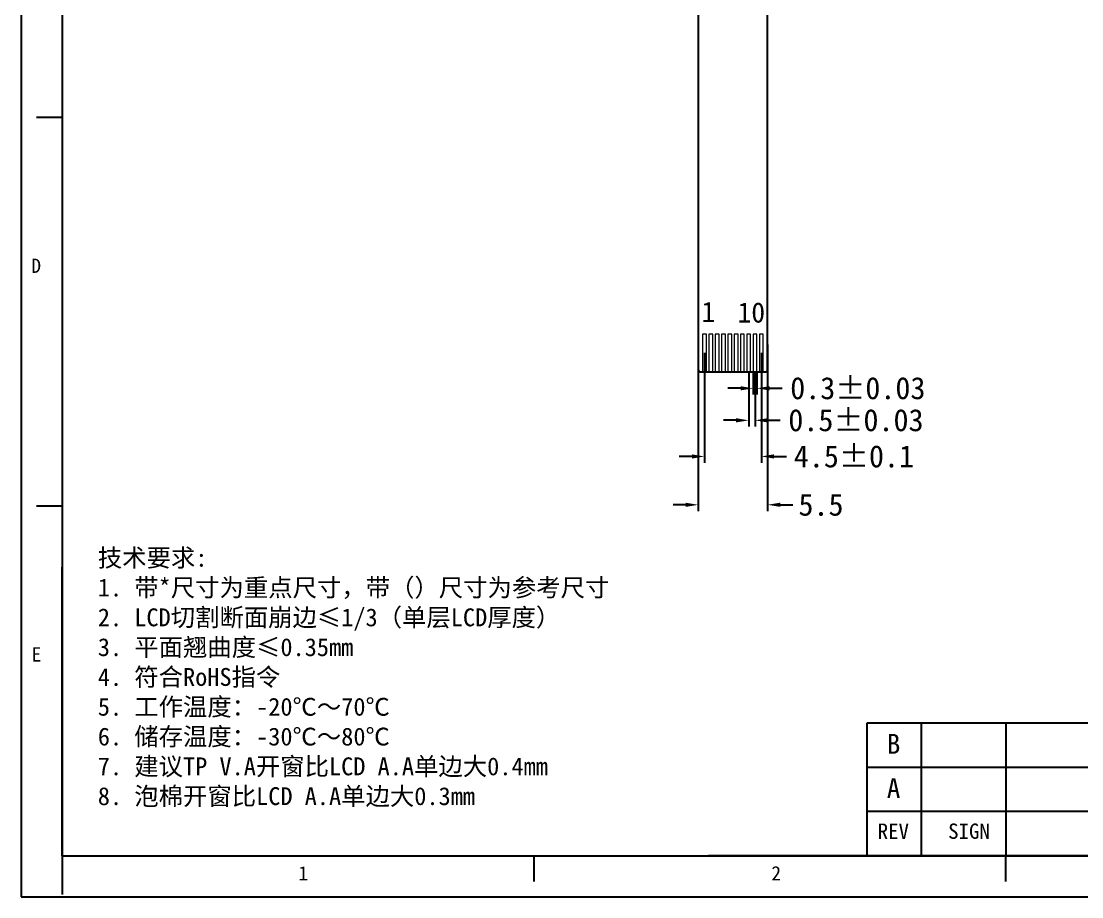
# Model space of a CAD drawing. Header units: inches. Extents: x 228 to 459, y 170 to 330.
# Drawn here: x 227.9 to 312, y 169.6 to 239 of the extents above; entities that cross this region are included whole.
import ezdxf
from ezdxf.enums import TextEntityAlignment as Align

# ---------------------------------------------------------------- set-up
doc = ezdxf.new("R2010")
doc.units = ezdxf.units.IN
doc.header["$MEASUREMENT"] = 0
doc.layers.add('DIM', color=4, linetype='Continuous')
doc.layers.add('图层 1', color=7, linetype='Continuous')
doc.styles.get("Standard").update_dxf_attribs({"font": 'SimSun.ttf'})
doc.styles.add('宋体', font='SimSun.ttf')
doc.dimstyles.new('STANDARD$0', dxfattribs={"dimscale": 0.5, "dimtxt": 3.5, "dimasz": 2, "dimexe": 1, "dimexo": 0, "dimgap": 1, "dimtad": 0, "dimzin": 9, "dimdsep": 46, "dimtxsty": 'Standard', "dimcen": 0, "dimclrd": 3, "dimclre": 3, "dimclrt": 256, "dimadec": 1, "dimazin": 2, "dimtp": 0.2, "dimtm": 0.2, "dimtfac": 0.5, "dimtofl": 0, "dimtmove": 0, "dimatfit": 0, "dimfxl": 1, "dimarcsym": 0})

# ---------------------------------------------------------------- blocks, each defined once
blk = doc.blocks.new('*D28')
at = {"color": 3, "lineweight": -2, "transparency": 16777216}
for p, q in [((285.929, 211.194), (285.929, 209.395)), ((286.229, 211.194), (286.229, 209.395)), ((284.929, 209.895), (283.929, 209.895)), ((287.229, 209.895), (288.229, 209.895))]:
    blk.add_line(p, q, dxfattribs=at)
at = {"color": 3, "transparency": 16777216}
for points in [[(284.929, 210.062), (284.929, 209.729), (285.929, 209.895)], [(287.229, 210.062), (287.229, 209.729), (286.229, 209.895)]]:
    blk.add_solid(points, dxfattribs=at)
at = {"layer": 'Defpoints', "color": 0, "transparency": 16777216}
for p in [(285.929, 211.194), (286.229, 211.194), (286.229, 209.895)]:
    blk.add_point(p, dxfattribs=at)
at = {"transparency": 16777216, "insert": (294.223, 209.895), "char_height": 1.75, "attachment_point": 5}
blk.add_mtext('0.3{\\fSimSun|b0|i0|c134|p2;±0.03}', dxfattribs=at)
blk = doc.blocks.new('*D29')
at = {"color": 3, "lineweight": -2, "transparency": 16777216}
for p, q in [((285.579, 211.194), (285.579, 206.86)), ((286.079, 211.194), (286.079, 206.86)), ((284.579, 207.36), (283.579, 207.36)), ((287.079, 207.36), (288.079, 207.36))]:
    blk.add_line(p, q, dxfattribs=at)
at = {"color": 3, "transparency": 16777216}
for points in [[(284.579, 207.527), (284.579, 207.194), (285.579, 207.36)], [(287.079, 207.527), (287.079, 207.194), (286.079, 207.36)]]:
    blk.add_solid(points, dxfattribs=at)
at = {"layer": 'Defpoints', "color": 0, "transparency": 16777216}
for p in [(285.579, 211.194), (286.079, 211.194), (286.079, 207.36)]:
    blk.add_point(p, dxfattribs=at)
at = {"transparency": 16777216, "insert": (294.073, 207.36), "char_height": 1.75, "attachment_point": 5}
blk.add_mtext('0.5{\\fSimSun|b0|i0|c134|p2;±0.03}', dxfattribs=at)
blk = doc.blocks.new('*D27')
at = {"color": 3, "lineweight": -2, "transparency": 16777216}
for p, q in [((282.079, 212.692), (282.079, 203.998)), ((286.579, 212.692), (286.579, 203.998)), ((281.079, 204.498), (280.079, 204.498)), ((287.579, 204.498), (288.579, 204.498))]:
    blk.add_line(p, q, dxfattribs=at)
at = {"color": 3, "transparency": 16777216}
for points in [[(281.079, 204.665), (281.079, 204.331), (282.079, 204.498)], [(287.579, 204.665), (287.579, 204.331), (286.579, 204.498)]]:
    blk.add_solid(points, dxfattribs=at)
at = {"layer": 'Defpoints', "color": 0, "transparency": 16777216}
for p in [(282.079, 212.692), (286.579, 212.692), (286.579, 204.498)]:
    blk.add_point(p, dxfattribs=at)
at = {"transparency": 16777216, "insert": (293.913, 204.498), "char_height": 1.75, "attachment_point": 5}
blk.add_mtext('4.5{\\fSimSun|b0|i0|c134|p2;±0.1}', dxfattribs=at)
blk = doc.blocks.new('*D24')
at = {"color": 3, "lineweight": -2, "transparency": 16777216}
for p, q in [((281.579, 213.359), (281.579, 200.171)), ((287.079, 213.359), (287.079, 200.171)), ((280.579, 200.671), (279.579, 200.671)), ((288.079, 200.671), (289.079, 200.671))]:
    blk.add_line(p, q, dxfattribs=at)
at = {"color": 3, "transparency": 16777216}
for points in [[(280.579, 200.838), (280.579, 200.505), (281.579, 200.671)], [(288.079, 200.838), (288.079, 200.505), (287.079, 200.671)]]:
    blk.add_solid(points, dxfattribs=at)
at = {"layer": 'Defpoints', "color": 0, "transparency": 16777216}
for p in [(281.579, 213.359), (287.079, 213.359), (287.079, 200.671)]:
    blk.add_point(p, dxfattribs=at)
at = {"transparency": 16777216, "insert": (291.304, 200.671), "char_height": 1.75, "attachment_point": 5}
blk.add_mtext('5.5', dxfattribs=at)

msp = doc.modelspace()

# ---------------------------------------------------------------- linework, layer by layer
at = {"color": 7, "linetype": 'Continuous'}
for p, q in [((227.938, 329.921), (227.938, 169.638)), ((227.938, 169.638), (458.649, 169.638))]:
    msp.add_line(p, q, dxfattribs=at)
at = {"linetype": 'Continuous'}
for p, q in [((231.176, 323.621), (231.176, 169.813)), ((231.176, 231.336), (229.152, 231.336)), ((231.176, 200.575), (229.152, 200.575)), ((231.176, 172.876), (455.411, 172.876)), ((268.551, 172.876), (268.551, 170.852)), ((305.927, 172.876), (305.927, 170.852))]:
    msp.add_line(p, q, dxfattribs=at)
at = {"color": 4, "linetype": 'Continuous'}
for p, q in [((231.176, 172.876), (231.176, 195.737)), ((294.938, 183.386), (294.938, 172.876)), ((351.874, 183.386), (294.938, 183.386)), ((299.249, 183.386), (299.249, 172.876)), ((305.962, 183.386), (305.962, 172.876)), ((351.874, 179.882), (294.938, 179.882)), ((351.874, 176.379), (294.938, 176.379)), ((351.874, 172.876), (282.398, 172.876))]:
    msp.add_line(p, q, dxfattribs=at)
at = {"color": 30}
msp.add_lwpolyline([(281.579, 258.782), (281.579, 211.394, 0.414214), (281.779, 211.194), (286.879, 211.194, 0.414214), (287.079, 211.394), (287.079, 258.76)], format="xyb", dxfattribs=at)
at = {"layer": '图层 1', "color": 2, "lineweight": 5}
for points in [[(281.929, 211.194), (282.229, 211.194), (282.229, 214.191), (281.929, 214.191)], [(282.429, 211.194), (282.729, 211.194), (282.729, 214.191), (282.429, 214.191)], [(282.929, 211.194), (283.229, 211.194), (283.229, 214.191), (282.929, 214.191)], [(283.429, 211.194), (283.729, 211.194), (283.729, 214.191), (283.429, 214.191)], [(283.929, 211.194), (284.229, 211.194), (284.229, 214.191), (283.929, 214.191)], [(284.429, 211.194), (284.729, 211.194), (284.729, 214.191), (284.429, 214.191)], [(284.929, 211.194), (285.229, 211.194), (285.229, 214.191), (284.929, 214.191)], [(285.429, 211.194), (285.729, 211.194), (285.729, 214.191), (285.429, 214.191)], [(285.929, 211.194), (286.229, 211.194), (286.229, 214.191), (285.929, 214.191)], [(286.429, 211.194), (286.729, 211.194), (286.729, 214.191), (286.429, 214.191)]]:
    msp.add_lwpolyline(points, close=True, dxfattribs=at)

# ---------------------------------------------------------------- texts
at = {"color": 4, "linetype": 'Continuous', "style": '宋体'}
for s, p in [('D', (228.74, 219.029)), ('E', (228.76, 188.263)), ('1', (249.898, 170.933)), ('2', (287.371, 170.933))]:
    msp.add_text(s, height=1.133, dxfattribs=at).set_placement(p)
at = {"color": 1, "linetype": 'Continuous', "style": '宋体'}
for s, p in [('B', (297.056, 180.957)), ('A', (297.056, 177.454))]:
    msp.add_text(s, height=1.574, dxfattribs=at).set_placement(p, align=Align.CENTER)
at = {"color": 4, "linetype": 'Continuous', "style": '宋体'}
for s, p in [('REV', (297.035, 174.224)), ('SIGN', (303.032, 174.224))]:
    msp.add_text(s, height=1.2143, dxfattribs=at).set_placement(p, align=Align.CENTER)
at = {"layer": 'DIM', "lineweight": 0, "insert": (234.008, 197.186), "char_height": 1.41523, "width": 60.97125, "attachment_point": 1, "style": '宋体'}
msp.add_mtext('{\\C0;技术要求:\\P1. 带*尺寸为重点尺寸，带（）尺寸为参考尺寸\\P2. LCD切割断面崩边≤1/3（单层LCD厚度）\\P3. 平面翘曲度≤0.35mm\\P4. 符合RoHS指令\\P5. 工作温度：-20℃～70℃ \\P6. 储存温度：-30℃～80℃\\P7. 建议TP V.A开窗比LCD A.A单边大0.4mm\\P8. 泡棉开窗比LCD A.A单边大0.3mm}', dxfattribs=at)
at = {"layer": '图层 1', "color": 1}
for s, p in [('1', (281.837, 215.15)), ('10', (284.696, 215.1))]:
    msp.add_text(s, height=1.6, dxfattribs=at).set_placement(p)

# ---------------------------------------------------------------- dimensions: what is measured, and where the dimension line sits
at = {"color": 32}
dim = msp.add_linear_dim(base=(287.079, 200.671), p1=(281.579, 213.359), p2=(287.079, 213.359), dimstyle='STANDARD$0', dxfattribs=at)
dim.commit()
dim.dimension.update_dxf_attribs({"geometry": '*D24', "text_midpoint": (291.304, 200.671)})
for base, p1, p2, text, picture, middle in [((286.579, 204.498), (282.079, 212.692), (286.579, 212.692), '<>{\\fSimSun|b0|i0|c134|p2;±0.1}', '*D27', (293.913, 204.498)), ((286.079, 207.36), (285.579, 211.194), (286.079, 211.194), '<>{\\fSimSun|b0|i0|c134|p2;±0.03}', '*D29', (294.073, 207.36)), ((286.229, 209.895), (285.929, 211.194), (286.229, 211.194), '<>{\\fSimSun|b0|i0|c134|p2;±0.03}', '*D28', (294.223, 209.895))]:
    dim = msp.add_linear_dim(base=base, p1=p1, p2=p2, text=text, dimstyle='STANDARD$0', override={"dimtxsty": 'Standard'}, dxfattribs=at)
    dim.commit()
    dim.dimension.update_dxf_attribs({"geometry": picture, "text_midpoint": middle})

doc.saveas('drawing.dxf')
